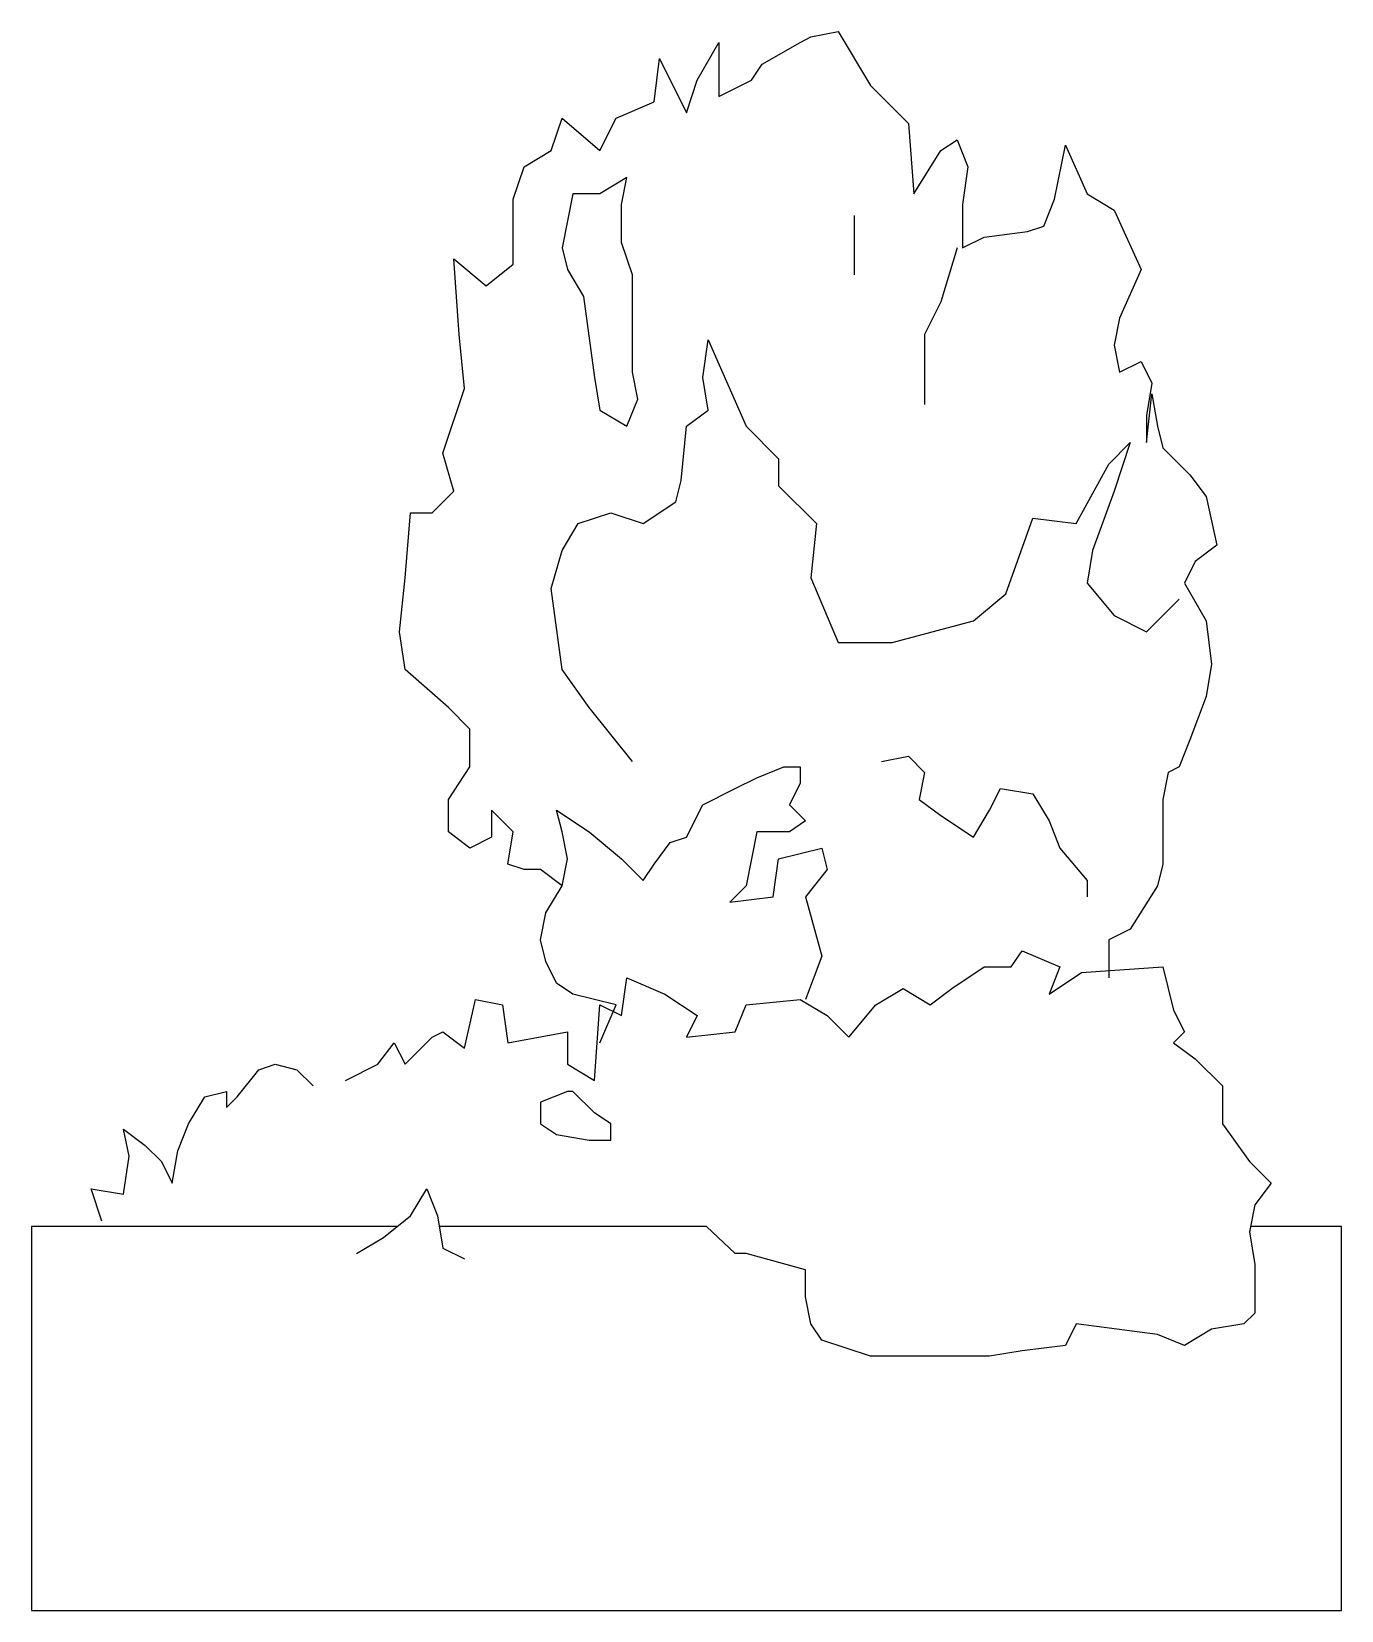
# Model space of a CAD drawing. Extents: x 87 to 202, y -115 to 24.
import ezdxf

# ---------------------------------------------------------------- set-up
doc = ezdxf.new("R2010")
doc.units = 0
doc.layers.get('0').update_dxf_attribs({"linetype": 'CONTINUOUS'})

msp = doc.modelspace()

# ---------------------------------------------------------------- linework, layer by layer
at = {"color": 0}
for p, q in [((155.259045, 23.518099), (157.636672, 23.993212)), ((157.636672, 23.993212), (160.489824, 19.242081)), ((145.273012, 19.717194), (147.175113, 23.042986)), ((147.175113, 23.042986), (147.175113, 18.291855)), ((150.979316, 21.142534), (154.307994, 23.042986)), ((154.307994, 23.042986), (155.259045, 23.518099)), ((141.468808, 17.816742), (141.944333, 21.617647)), ((141.944333, 21.617647), (144.32196, 16.866515)), ((150.028265, 19.717194), (150.979316, 21.142534)), ((144.32196, 16.866515), (145.273012, 19.717194)), ((147.175113, 18.291855), (150.028265, 19.717194)), ((160.489824, 19.242081), (163.818503, 15.916289)), ((138.14013, 16.391402), (141.468808, 17.816742)), ((132.433825, 13.540724), (133.384876, 16.391402)), ((133.384876, 16.391402), (136.713554, 13.540724)), ((136.713554, 13.540724), (138.14013, 16.391402)), ((163.818503, 15.916289), (164.294027, 9.739819)), ((166.671654, 13.540724), (168.09823, 14.49095)), ((168.09823, 14.49095), (169.049282, 12.115384)), ((176.657688, 9.264705), (177.608739, 14.015837)), ((177.608739, 14.015837), (179.510841, 9.739819)), ((130.056198, 12.115384), (132.433825, 13.540724)), ((164.294027, 9.739819), (166.671654, 13.540724)), ((129.105147, 9.264705), (130.056198, 12.115384)), ((139.091181, 11.165158), (136.713554, 9.739819)), ((138.615656, 8.789592), (139.091181, 11.165158)), ((169.049282, 12.115384), (168.573756, 8.789592)), ((134.335927, 9.739819), (133.384876, 4.988688)), ((136.713554, 9.739819), (134.335927, 9.739819)), ((179.510841, 9.739819), (181.888468, 8.314479)), ((129.105147, 3.563348), (129.105147, 9.264705)), ((138.615656, 5.463801), (138.615656, 8.789592)), ((168.573756, 8.789592), (168.573756, 4.988688)), ((175.706638, 6.88914), (176.657688, 9.264705)), ((159.063248, 7.839366), (159.063248, 2.613122)), ((181.888468, 8.314479), (184.266095, 3.088235)), ((168.573756, 4.988688), (170.475858, 5.938914)), ((170.475858, 5.938914), (174.280061, 6.414027)), ((174.280061, 6.414027), (175.706638, 6.88914)), ((133.384876, 4.988688), (133.860401, 3.088235)), ((139.566706, 2.613122), (138.615656, 5.463801)), ((168.09823, 4.988688), (166.671654, 0.237556)), ((124.349894, -2.613122), (123.874368, 4.038461)), ((123.874368, 4.038461), (126.727521, 1.662896)), ((126.727521, 1.662896), (129.105147, 3.563348)), ((133.860401, 3.088235), (135.286977, 0.712669)), ((184.266095, 3.088235), (182.363993, -1.187783)), ((139.566706, -0.237557), (139.566706, 2.613122)), ((135.286977, 0.712669), (136.238029, -6.414027)), ((166.671654, 0.237556), (165.245079, -2.613122)), ((139.566706, -5.938914), (139.566706, -0.237557)), ((182.363993, -1.187783), (181.888468, -3.563349)), ((124.825419, -7.364254), (124.349894, -2.613122)), ((165.245079, -2.613122), (165.245079, -8.789593)), ((145.748536, -6.414027), (146.224062, -3.088236)), ((146.224062, -3.088236), (149.55274, -10.690046)), ((181.888468, -3.563349), (182.363993, -5.938914)), ((182.363993, -5.938914), (184.266095, -4.988688)), ((184.266095, -4.988688), (185.217145, -6.889141)), ((136.238029, -6.414027), (136.713554, -9.264706)), ((140.042232, -8.31448), (139.566706, -5.938914)), ((146.224062, -9.264706), (145.748536, -6.414027)), ((185.217145, -6.889141), (184.74162, -9.739819)), ((122.923317, -13.065611), (124.825419, -7.364254)), ((139.091181, -10.690046), (140.042232, -8.31448)), ((184.74162, -12.115385), (185.217145, -7.839367)), ((185.217145, -7.839367), (185.692671, -10.690046)), ((136.713554, -9.264706), (139.091181, -10.690046)), ((144.32196, -10.690046), (146.224062, -9.264706)), ((143.846435, -15.441177), (144.32196, -10.690046)), ((149.55274, -10.690046), (152.405892, -13.540724)), ((184.74162, -9.739819), (184.74162, -12.115385)), ((185.692671, -10.690046), (186.168197, -12.590498)), ((181.412942, -14.015837), (183.315044, -12.115385)), ((183.315044, -12.115385), (181.888468, -16.391403)), ((123.874368, -16.391403), (122.923317, -13.065611)), ((152.405892, -13.540724), (152.405892, -15.91629)), ((186.168197, -12.590498), (188.545823, -14.966064)), ((178.55979, -19.242082), (181.412942, -14.015837)), ((188.545823, -14.966064), (189.9724, -16.866516)), ((121.972266, -18.291856), (123.874368, -16.391403)), ((143.37091, -17.341629), (143.846435, -15.441177)), ((152.405892, -15.91629), (155.73457, -19.242082)), ((181.888468, -16.391403), (179.986366, -21.617647)), ((140.517757, -19.242082), (143.37091, -17.341629)), ((189.9724, -16.866516), (190.92345, -21.142534)), ((119.594639, -23.993213), (120.070165, -18.291856)), ((120.070165, -18.291856), (121.972266, -18.291856)), ((133.384876, -21.617647), (134.811453, -19.242082)), ((134.811453, -19.242082), (137.664605, -18.291856)), ((137.664605, -18.291856), (140.517757, -19.242082)), ((155.73457, -19.242082), (155.259045, -23.993213)), ((172.377959, -25.418552), (174.755586, -18.766969)), ((174.755586, -18.766969), (178.55979, -19.242082)), ((132.433825, -24.943439), (133.384876, -21.617647)), ((179.986366, -21.617647), (179.510841, -24.468326)), ((190.92345, -21.142534), (189.021349, -22.567873)), ((189.021349, -22.567873), (188.070298, -24.468326)), ((119.119114, -28.744344), (119.594639, -23.993213)), ((133.384876, -32.070136), (132.433825, -24.943439)), ((155.259045, -23.993213), (157.636672, -29.69457)), ((179.510841, -24.468326), (181.888468, -27.319005)), ((188.070298, -24.468326), (189.9724, -27.794118)), ((169.524807, -27.794118), (172.377959, -25.418552)), ((184.74162, -28.744344), (187.594773, -25.893666)), ((181.888468, -27.319005), (184.74162, -28.744344)), ((119.594639, -32.070136), (119.119114, -28.744344)), ((162.391926, -29.69457), (169.524807, -27.794118)), ((189.9724, -27.794118), (190.447925, -31.595023)), ((157.636672, -29.69457), (162.391926, -29.69457)), ((190.447925, -31.595023), (189.9724, -34.445702)), ((123.398842, -35.395928), (119.594639, -32.070136)), ((135.762503, -35.395928), (133.384876, -32.070136)), ((189.9724, -34.445702), (188.545823, -38.246606)), ((125.300944, -37.29638), (123.398842, -35.395928)), ((139.566706, -40.147059), (135.762503, -35.395928)), ((125.300944, -40.622172), (125.300944, -37.29638)), ((188.545823, -38.246606), (187.594773, -40.622172)), ((161.440875, -40.147059), (163.818503, -39.671946)), ((163.818503, -39.671946), (165.245079, -41.097286)), ((123.398842, -43.472851), (125.300944, -40.622172)), ((148.601689, -42.522625), (150.503791, -41.572399)), ((150.503791, -41.572399), (152.881418, -40.622172)), ((152.881418, -40.622172), (154.307994, -40.622172)), ((154.307994, -40.622172), (154.307994, -42.047512)), ((165.245079, -41.097286), (164.769553, -43.472851)), ((186.643721, -41.097286), (186.168197, -43.472851)), ((187.594773, -40.622172), (186.643721, -41.097286)), ((145.748536, -43.947964), (148.601689, -42.522625)), ((154.307994, -42.047512), (153.356944, -43.947964)), ((170.951383, -44.423077), (171.902434, -42.522625)), ((171.902434, -42.522625), (174.755586, -42.997738)), ((174.755586, -42.997738), (176.182163, -45.373303)), ((123.398842, -46.32353), (123.398842, -43.472851)), ((144.32196, -46.798643), (145.748536, -43.947964)), ((153.356944, -43.947964), (154.783519, -45.373303)), ((164.769553, -43.472851), (166.671654, -44.89819)), ((186.168197, -43.472851), (186.168197, -49.174209)), ((129.105147, -46.32353), (127.203046, -44.423077)), ((127.203046, -44.423077), (127.203046, -46.798643)), ((133.384876, -46.32353), (132.909351, -44.423077)), ((132.909351, -44.423077), (135.762503, -46.32353)), ((154.783519, -45.373303), (153.356944, -46.32353)), ((166.671654, -44.89819), (169.524807, -46.798643)), ((169.524807, -46.798643), (170.951383, -44.423077)), ((176.182163, -45.373303), (177.133214, -47.748869)), ((125.300944, -47.748869), (123.398842, -46.32353)), ((127.203046, -46.798643), (125.300944, -47.748869)), ((128.629622, -49.174209), (129.105147, -46.32353)), ((133.860401, -48.699096), (133.384876, -46.32353)), ((135.762503, -46.32353), (138.615656, -48.699096)), ((142.895384, -47.273756), (144.32196, -46.798643)), ((150.503791, -46.32353), (149.55274, -51.074661)), ((153.356944, -46.32353), (150.503791, -46.32353)), ((141.468808, -49.174209), (142.895384, -47.273756)), ((152.405892, -48.699096), (154.307994, -48.223982)), ((154.307994, -48.223982), (156.210095, -47.748869)), ((156.210095, -47.748869), (156.685621, -49.649322)), ((177.133214, -47.748869), (179.510841, -50.599548)), ((130.056198, -49.649322), (128.629622, -49.174209)), ((131.482774, -49.649322), (130.056198, -49.649322)), ((133.384876, -51.074661), (131.482774, -49.649322)), ((133.384876, -51.074661), (133.860401, -48.699096)), ((138.615656, -48.699096), (140.517757, -50.599548)), ((140.517757, -50.599548), (141.468808, -49.174209)), ((151.930367, -52.024887), (152.405892, -48.699096)), ((156.685621, -49.649322), (154.783519, -52.024887)), ((186.168197, -49.174209), (185.692671, -51.074661)), ((131.9583, -53.450226), (133.384876, -51.074661)), ((149.55274, -51.074661), (148.126164, -52.5)), ((179.510841, -50.599548), (179.510841, -52.024887)), ((185.692671, -51.074661), (183.315044, -54.875566)), ((148.126164, -52.5), (151.930367, -52.024887)), ((154.783519, -52.024887), (156.210095, -57.251132)), ((131.482774, -55.825792), (131.9583, -53.450226)), ((183.315044, -54.875566), (181.412942, -55.825792)), ((131.9583, -57.726245), (131.482774, -55.825792)), ((172.853485, -58.201358), (173.804536, -56.776019)), ((173.804536, -56.776019), (177.133214, -58.201358)), ((181.412942, -55.825792), (181.412942, -59.151584)), ((132.909351, -59.626697), (131.9583, -57.726245)), ((156.210095, -57.251132), (154.783519, -61.052036)), ((167.622706, -60.10181), (170.475858, -58.201358)), ((170.475858, -58.201358), (172.853485, -58.201358)), ((177.133214, -58.201358), (176.182163, -60.576923)), ((179.035315, -58.676471), (186.168197, -58.201358)), ((186.168197, -58.201358), (187.119247, -62.002263)), ((134.335927, -60.576923), (132.909351, -59.626697)), ((138.615656, -62.477376), (139.091181, -59.151584)), ((139.091181, -59.151584), (142.419859, -60.576923)), ((176.182163, -60.576923), (179.035315, -58.676471)), ((138.14013, -61.52715), (134.335927, -60.576923)), ((142.419859, -60.576923), (145.273012, -62.477376)), ((160.96535, -61.52715), (163.342977, -60.10181)), ((163.342977, -60.10181), (165.720604, -61.52715)), ((165.720604, -61.52715), (167.622706, -60.10181)), ((124.825419, -65.328055), (125.77647, -61.052036)), ((125.77647, -61.052036), (128.154097, -61.52715)), ((128.154097, -61.52715), (128.629622, -64.852942)), ((136.238029, -68.178733), (136.713554, -61.52715)), ((136.713554, -64.852942), (138.14013, -61.52715)), ((136.713554, -61.52715), (138.615656, -62.477376)), ((148.601689, -63.902716), (149.55274, -61.52715)), ((149.55274, -61.52715), (154.307994, -61.052036)), ((154.307994, -61.052036), (156.685621, -62.477376)), ((158.587723, -64.377829), (160.96535, -61.52715)), ((187.119247, -62.002263), (188.070298, -63.902716)), ((145.273012, -62.477376), (144.32196, -64.377829)), ((156.685621, -62.477376), (158.587723, -64.377829)), ((117.217012, -66.753394), (118.643589, -64.852942)), ((118.643589, -64.852942), (119.594639, -66.753394)), ((119.594639, -66.753394), (121.972266, -64.377829)), ((121.972266, -64.377829), (122.923317, -63.902716)), ((122.923317, -63.902716), (124.825419, -65.328055)), ((128.629622, -64.852942), (133.860401, -63.902716)), ((133.860401, -63.902716), (133.860401, -66.753394)), ((144.32196, -64.377829), (148.601689, -63.902716)), ((188.070298, -63.902716), (187.119247, -64.852942)), ((187.119247, -64.852942), (189.021349, -66.278281)), ((189.021349, -66.278281), (191.398976, -68.653846)), ((104.853352, -69.604073), (106.755453, -67.228507)), ((106.755453, -67.228507), (108.18203, -66.753394)), ((108.18203, -66.753394), (110.084131, -67.228507)), ((110.084131, -67.228507), (111.510707, -68.653846)), ((114.36386, -68.178733), (117.217012, -66.753394)), ((133.860401, -66.753394), (136.238029, -68.178733)), ((102.0002, -69.604073), (103.902301, -69.12896)), ((103.902301, -69.12896), (103.902301, -70.554299)), ((133.860401, -69.12896), (131.482774, -70.079186)), ((134.335927, -69.12896), (133.860401, -69.12896)), ((136.238029, -71.029412), (134.335927, -69.12896)), ((191.398976, -68.653846), (191.398976, -71.979639)), ((100.573623, -71.979639), (102.0002, -69.604073)), ((103.902301, -70.554299), (104.853352, -69.604073)), ((131.482774, -70.079186), (131.482774, -71.979639)), ((99.622572, -74.355204), (100.573623, -71.979639)), ((131.482774, -71.979639), (132.909351, -72.929865)), ((137.664605, -71.979639), (136.238029, -71.029412)), ((137.664605, -73.404978), (137.664605, -71.979639)), ((191.398976, -71.979639), (193.776603, -75.30543)), ((94.867318, -72.454752), (96.76942, -73.880091)), ((95.342844, -74.830317), (94.867318, -72.454752)), ((132.909351, -72.929865), (135.762503, -73.404978)), ((135.762503, -73.404978), (137.664605, -73.404978)), ((94.867318, -78.156109), (95.342844, -74.830317)), ((96.76942, -73.880091), (98.195996, -75.30543)), ((99.147047, -77.205883), (99.622572, -74.355204)), ((98.195996, -75.30543), (99.147047, -77.205883)), ((193.776603, -75.30543), (195.678704, -77.205883)), ((92.965217, -80.531675), (92.014166, -77.680996)), ((92.014166, -77.680996), (94.867318, -78.156109)), ((120.070165, -80.056562), (121.496741, -77.680996)), ((121.496741, -77.680996), (122.447792, -80.056562)), ((195.678704, -77.205883), (194.252128, -79.106335)), ((117.692538, -81.957014), (120.070165, -80.056562)), ((122.447792, -80.056562), (122.923317, -82.90724)), ((194.252128, -79.106335), (193.776603, -81.481901)), ((86.783386, -81.006788), (86.783386, -114.73982)), ((118.881351, -81.006788), (86.783386, -81.006788)), ((146.06883, -81.006788), (122.6063, -81.006788)), ((148.601689, -83.382353), (146.06883, -81.006788)), ((193.776603, -81.481901), (194.252128, -84.33258)), ((201.860535, -81.006788), (193.871708, -81.006788)), ((201.860535, -114.73982), (201.860535, -81.006788)), ((115.314911, -83.382353), (117.692538, -81.957014)), ((122.923317, -82.90724), (124.825419, -83.857466)), ((149.55274, -83.382353), (148.601689, -83.382353)), ((154.783519, -84.807693), (149.55274, -83.382353)), ((194.252128, -84.33258), (194.252128, -88.608598)), ((154.783519, -87.183258), (154.783519, -84.807693)), ((155.259045, -89.558824), (154.783519, -87.183258)), ((194.252128, -88.608598), (193.301077, -89.558824)), ((156.210095, -90.984163), (155.259045, -89.558824)), ((178.55979, -89.558824), (177.608739, -91.459276)), ((185.692671, -90.50905), (178.55979, -89.558824)), ((190.447925, -90.033937), (188.070298, -91.459276)), ((193.301077, -89.558824), (190.447925, -90.033937)), ((160.489824, -92.409503), (156.210095, -90.984163)), ((177.608739, -91.459276), (173.804536, -91.93439)), ((188.070298, -91.459276), (185.692671, -90.50905)), ((165.720604, -92.409503), (160.489824, -92.409503)), ((170.951383, -92.409503), (165.720604, -92.409503)), ((173.804536, -91.93439), (170.951383, -92.409503)), ((86.783386, -114.73982), (201.860535, -114.73982))]:
    msp.add_line(p, q, dxfattribs=at)

doc.saveas('drawing.dxf')
